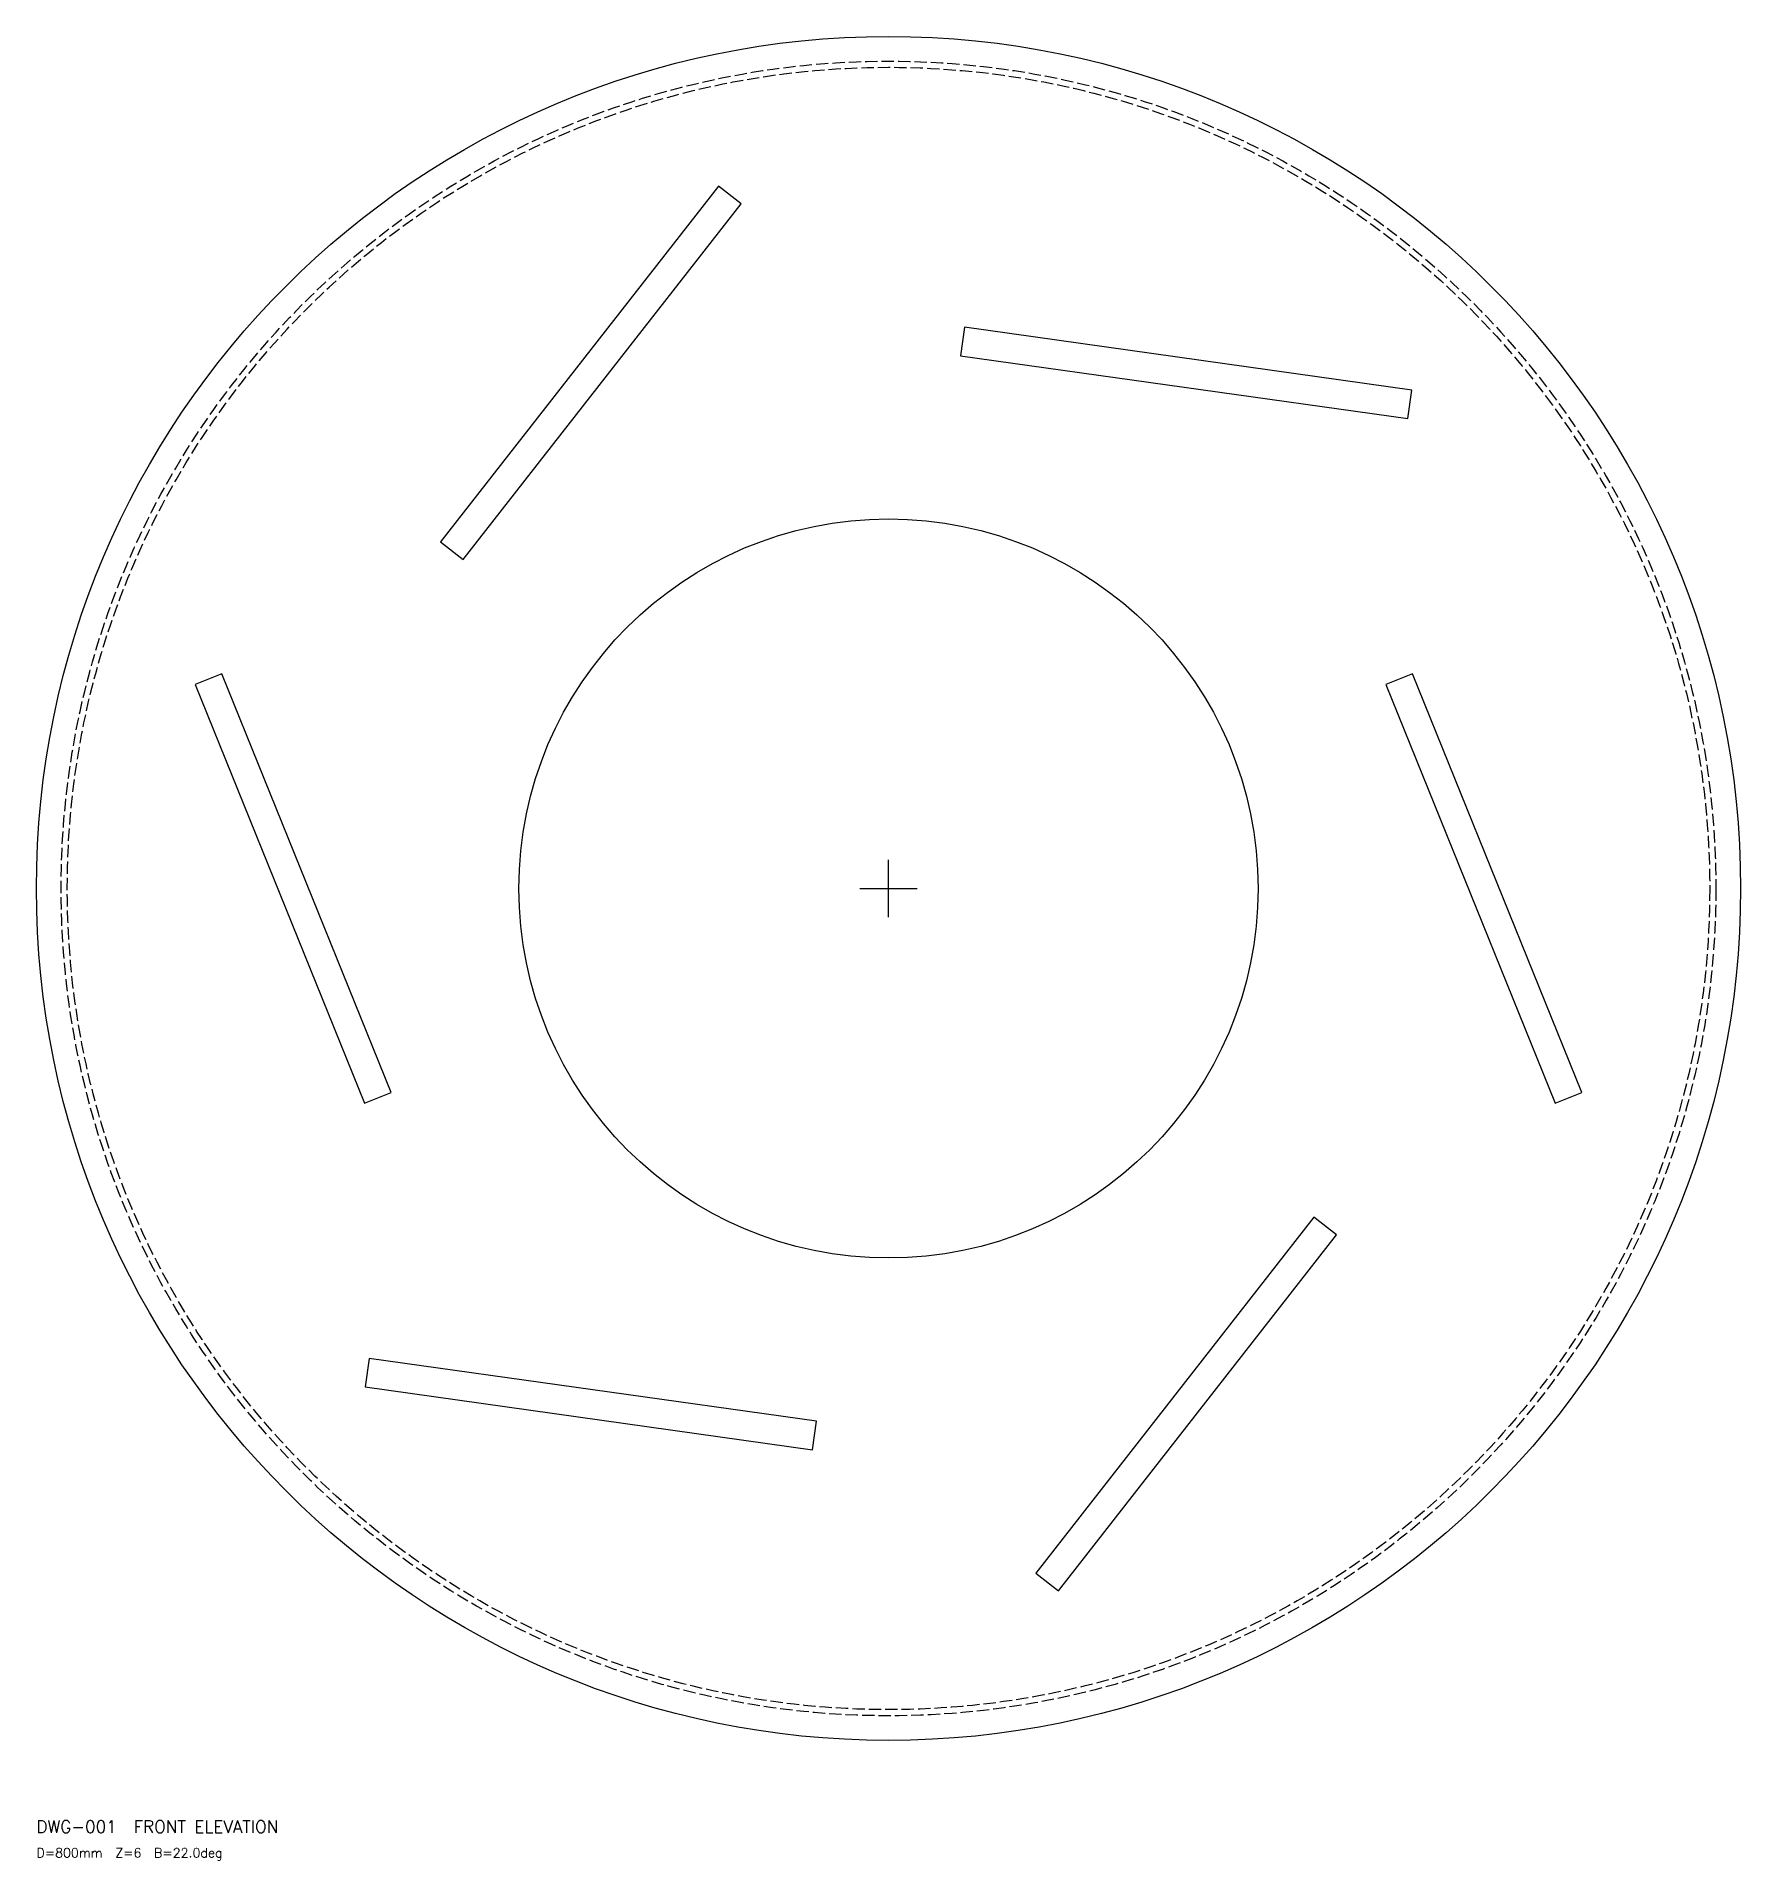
# Model space of a CAD drawing. Extents: x -415 to 415, y -474 to 415.
import ezdxf

# ---------------------------------------------------------------- set-up
doc = ezdxf.new("R2010")
doc.units = 0
doc.linetypes.add('DASHED', pattern=[8, 6, -2])
for name, color, linetype in [('ANNOTATION', 3, 'Continuous'), ('BLADES', 5, 'Continuous'), ('CASING', 8, 'Continuous'), ('CENTERLINE', 1, 'Continuous'), ('HUB', 9, 'Continuous'), ('TIP_CLEARANCE', 2, 'Continuous'), ('TIP_DIAMETER', 2, 'Continuous'), ('TITLE_BLOCK', 5, 'Continuous')]:
    doc.layers.add(name, color=color, linetype=linetype)
doc.styles.get("Standard").update_dxf_attribs({"font": 'simplex.shx'})

msp = doc.modelspace()

# ---------------------------------------------------------------- linework, layer by layer
at = {"layer": 'BLADES'}
for points in [[(-218.24, 168.78), (-207.21, 160.16), (-71.76, 333.52), (-82.79, 342.14)], [(37.04, 273.39), (35.1, 259.52), (252.96, 228.91), (254.9, 242.77)], [(-255.28, -104.61), (-242.3, -99.37), (-324.72, 104.61), (-337.7, 99.37)], [(255.28, 104.61), (242.3, 99.37), (324.72, -104.61), (337.7, -99.37)], [(218.24, -168.78), (207.21, -160.16), (71.76, -333.52), (82.79, -342.14)], [(-37.04, -273.39), (-35.1, -259.52), (-252.96, -228.91), (-254.9, -242.77)]]:
    msp.add_lwpolyline(points, close=True, dxfattribs=at)
at = {"layer": 'CASING'}
msp.add_circle((0, 0), 415, dxfattribs=at)
at = {"layer": 'CENTERLINE'}
for p, q in [((0, -14), (0, 14)), ((-14, 0), (14, 0))]:
    msp.add_line(p, q, dxfattribs=at)
at = {"layer": 'HUB'}
msp.add_circle((0, 0), 180, dxfattribs=at)
at = {"layer": 'TIP_CLEARANCE', "linetype": 'DASHED'}
msp.add_circle((0, 0), 403, dxfattribs=at)
at = {"layer": 'TIP_DIAMETER', "linetype": 'DASHED'}
msp.add_circle((0, 0), 400, dxfattribs=at)

# ---------------------------------------------------------------- texts
at = {"layer": 'ANNOTATION'}
msp.add_text('D=800mm  Z=6  B=22.0deg', height=4.5, dxfattribs=at).set_placement((-415, -472))
at = {"layer": 'TITLE_BLOCK'}
msp.add_text('DWG-001  FRONT ELEVATION', height=6, dxfattribs=at).set_placement((-415, -460))

doc.saveas('drawing.dxf')
